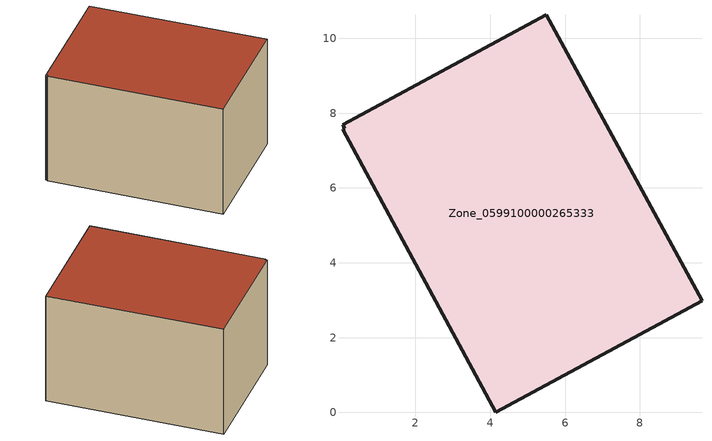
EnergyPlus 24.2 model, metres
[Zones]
Zone_0599100000265333
 floor ground (C_G): 0.05,7.69 5.49,10.64 9.66,2.98 4.15,0 0.05,7.57 0.11,7.6 z0
 wall outside (C_F): 9.66,2.98 5.49,10.64 0.05,7.69 0.11,7.6 0.05,7.57 4.15,0 9.66,2.98 z0:5.79
 roof outside (C_R): 5.49,10.64 0.05,7.69 0.11,7.6 0.05,7.57 4.15,0 9.66,2.98 z5.79
[BUILDING]
Pand.0599100000265333: North Axis=0; Terrain=City; Loads Convergence Tolerance Value=0.04; Temperature Convergence Tolerance Value=0.4; Solar Distribution=FullExterior; Maximum Number of Warmup Days=25; Minimum Number of Warmup Days=1
[Site:Location]
Rotterdam.The.Hague.AP_ZH_NLD Design_Conditions: Latitude=51.96; Longitude=4.45; Time Zone=1; Elevation=-4.5
[SITE:GROUNDTEMPERATURE:BUILDINGSURFACE]
18, 18, 18, 18, 18, 18, 18, 18, 18, 18, 18, 18
[MATERIAL] Thermal Absorptance=0.9; Solar Absorptance=0.7; Visible Absorptance=0.7
Name | Roughness | Thickness | Conductivity | Density | Specific Heat
G.TC.1946-1964 | MediumSmooth | 0.15 | 1 | 540 | 1210
F.TC.1946-1964 | Rough | 0.3 | 0.857143 | 1920 | 840
R.TC.1946-1964 | MediumRough | 0.2 | 0.235294 | 1500 | 1000
[CONSTRUCTION]
C_G: G.TC.1946-1964
C_F: F.TC.1946-1964
C_R: R.TC.1946-1964
[ZONE]
Zone_0599100000265333: Type=1; Multiplier=1; Ceiling Height=Autocalculate; Volume=Autocalculate; Floor Area=autocalculate; Part of Total Floor Area=Yes
[ZONEINFILTRATION:DESIGNFLOWRATE]
Infil_Zone_0599100000265333: Zone or ZoneList or Space or SpaceList=Zone_0599100000265333; Schedule=AlwaysOn; Design Flow Rate Calculation Method=Flow/Area; Flow Rate per Floor Area=0.003; Constant Term Coefficient=1; Temperature Term Coefficient=0; Velocity Term Coefficient=0; Velocity Squared Term Coefficient=0
[HVACTEMPLATE:ZONE:IDEALLOADSAIRSYSTEM]
Zone_0599100000265333: Maximum Heating Supply Air Temperature=50; Minimum Cooling Supply Air Temperature=13; Maximum Heating Supply Air Humidity Ratio=0.0156; Minimum Cooling Supply Air Humidity Ratio=0.0077; Heating Limit=NoLimit; Cooling Limit=NoLimit; Dehumidification Control Type=ConstantSensibleHeatRatio; Cooling Sensible Heat Ratio=0.7; Dehumidification Setpoint=60; Humidification Control Type=None; Humidification Setpoint=30; Outdoor Air Method=None; Outdoor Air Flow Rate per Person=0.00944; Outdoor Air Flow Rate per Zone Floor Area=0; Outdoor Air Flow Rate per Zone=0; Demand Controlled Ventilation Type=None; Outdoor Air Economizer Type=NoEconomizer; Heat Recovery Type=None; Sensible Heat Recovery Effectiveness=0.7; Latent Heat Recovery Effectiveness=0.65
[ZONECONTROL:THERMOSTAT]
ThermostatControl_Zone_0599100000265333: Zone or ZoneList=Zone_0599100000265333; Control Type Schedule=DualSetpointControlType; Control 1=Thermostat_Zone_0599100000265333; Temperature Difference Between Cutout And Setpoint=0
[THERMOSTATSETPOINT:DUALSETPOINT]
Thermostat_Zone_0599100000265333: Heating Setpoint Temperature Schedule=HeatingSetpoint_Zone_0599100000265333; Cooling Setpoint Temperature Schedule=CoolingSetpoint_Zone_0599100000265333
[SCHEDULE:COMPACT]
HeatingSetpoint_Zone_0599100000265333: Through: 12/31, For: AllDays, Until: 24:00, 21
CoolingSetpoint_Zone_0599100000265333: Through: 12/31, For: AllDays, Until: 24:00, 24
DualSetpointControlType: Through: 12/31, For: AllDays, Until: 24:00, 4
AlwaysOn: Through: 12/31, For: AllDays, Until: 24:00, 1
